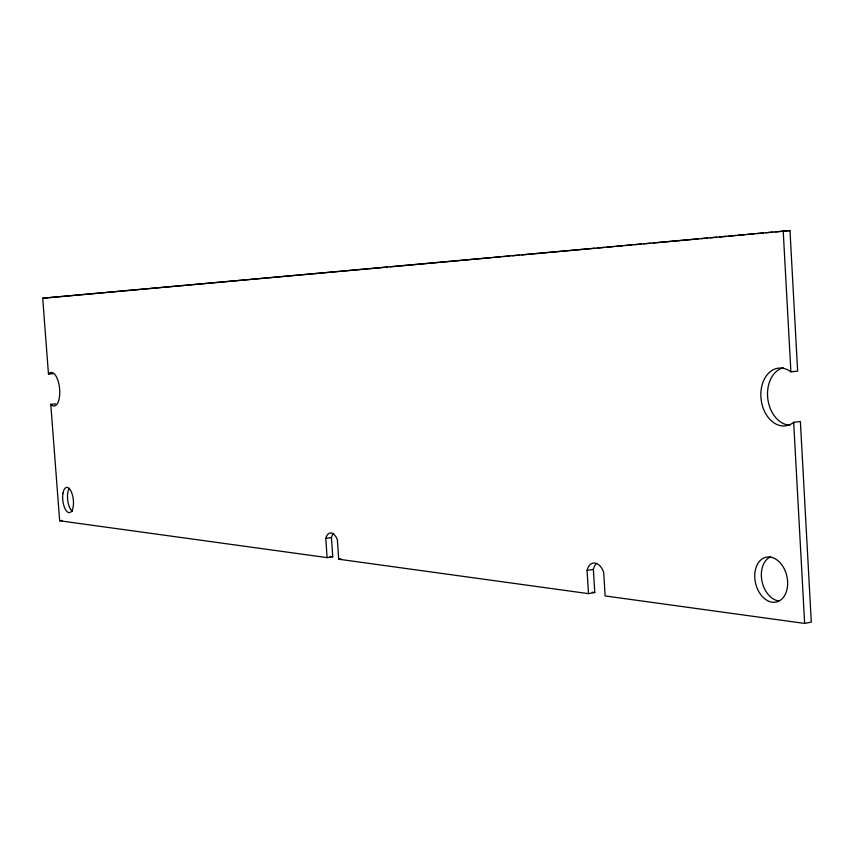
<?xml version="1.0" encoding="UTF-8"?>
<svg xmlns="http://www.w3.org/2000/svg" width="854" height="854" viewBox="0 0 854 854"><rect width="100%" height="100%" fill="white"/><g stroke="black" fill="none" stroke-linecap="round" stroke-linejoin="round"><path stroke-width="1.28" d="M596.305 563.693A14.059 8.871 79.2 0 0 593.37 569.383L594.779 592.548L588.491 593.647L587.072 570.429A14.091 8.85 79.3 0 1 594.864 563.032A14.091 8.85 79.3 0 1 603.693 572.458L605.112 595.932L804.649 623.431L811.3 622.107L800.379 421.492L793.665 422.324A29.079 20.976 83 0 1 760.893 396.854A29.079 20.976 83 0 1 790.9 371.832L797.636 371.116L789.982 230.569L42.7 298.206L48.475 374.105A16.856 6.949 84.7 0 1 59.641 389.253A16.856 6.949 84.7 0 1 50.781 404.337L59.652 520.769L327.093 557.619L332.75 556.787L331.437 537.604A12.65 6.64 81.8 0 1 333.583 533.387M587.072 570.429L593.37 569.383M327.093 557.619L325.78 538.404A12.671 6.618 81.8 0 1 337.383 539.835L338.707 559.221L340.981 558.879M325.78 538.404L331.437 537.604M59.652 520.769L62.054 520.46M50.781 404.337L55.627 403.889M387.567 267.067L42.7 298.206M390.225 266.822L491.167 257.673M493.815 257.428L500.455 256.83M503.113 256.584L509.753 255.986M512.411 255.741L519.051 255.143M521.709 254.898L594.758 248.268M597.416 248.034L604.056 247.425M606.703 247.19L613.343 246.582M616.001 246.347L622.641 245.749M625.299 245.504L631.939 244.906M634.597 244.66L641.237 244.063M643.895 243.817L650.534 243.219M653.193 242.974L698.348 238.874M701.006 238.64L707.646 238.031M710.304 237.796L716.944 237.188M719.591 236.953L726.242 236.344M728.889 236.11L735.529 235.501M738.187 235.266L744.827 234.658M747.485 234.423L754.125 233.815M756.783 233.58L763.423 232.971M766.081 232.736L772.721 232.128M775.379 231.893L789.982 230.569M48.475 374.105L53.332 373.689M330.103 556.424L332.75 556.787M592.142 592.196L594.779 592.548M338.707 559.221L588.491 593.647M783.203 230.932L790.9 371.832M793.665 422.324L804.649 623.431M789.982 425.143A29.004 21.008 83 0 1 767.789 398.626A29.004 21.008 83 0 1 783.193 367.807M72.441 511.461A12.703 5.284 83.3 0 1 67.744 500.487A12.703 5.284 83.3 0 1 69.409 488.253M778.912 600.97A22.93 16.066 77 0 1 761.939 580.998A22.93 16.066 77 0 1 770.244 556.947M756.43 566.522A22.983 16.045 77 0 0 772.294 602.219A22.983 16.045 77 0 0 784.879 570.162A22.983 16.045 77 0 0 756.43 566.522M62.972 493.132A12.714 5.263 83.4 0 0 69.003 512.667A12.714 5.263 83.4 0 0 72.238 494.327A12.714 5.263 83.4 0 0 62.972 493.132"/></g></svg>
